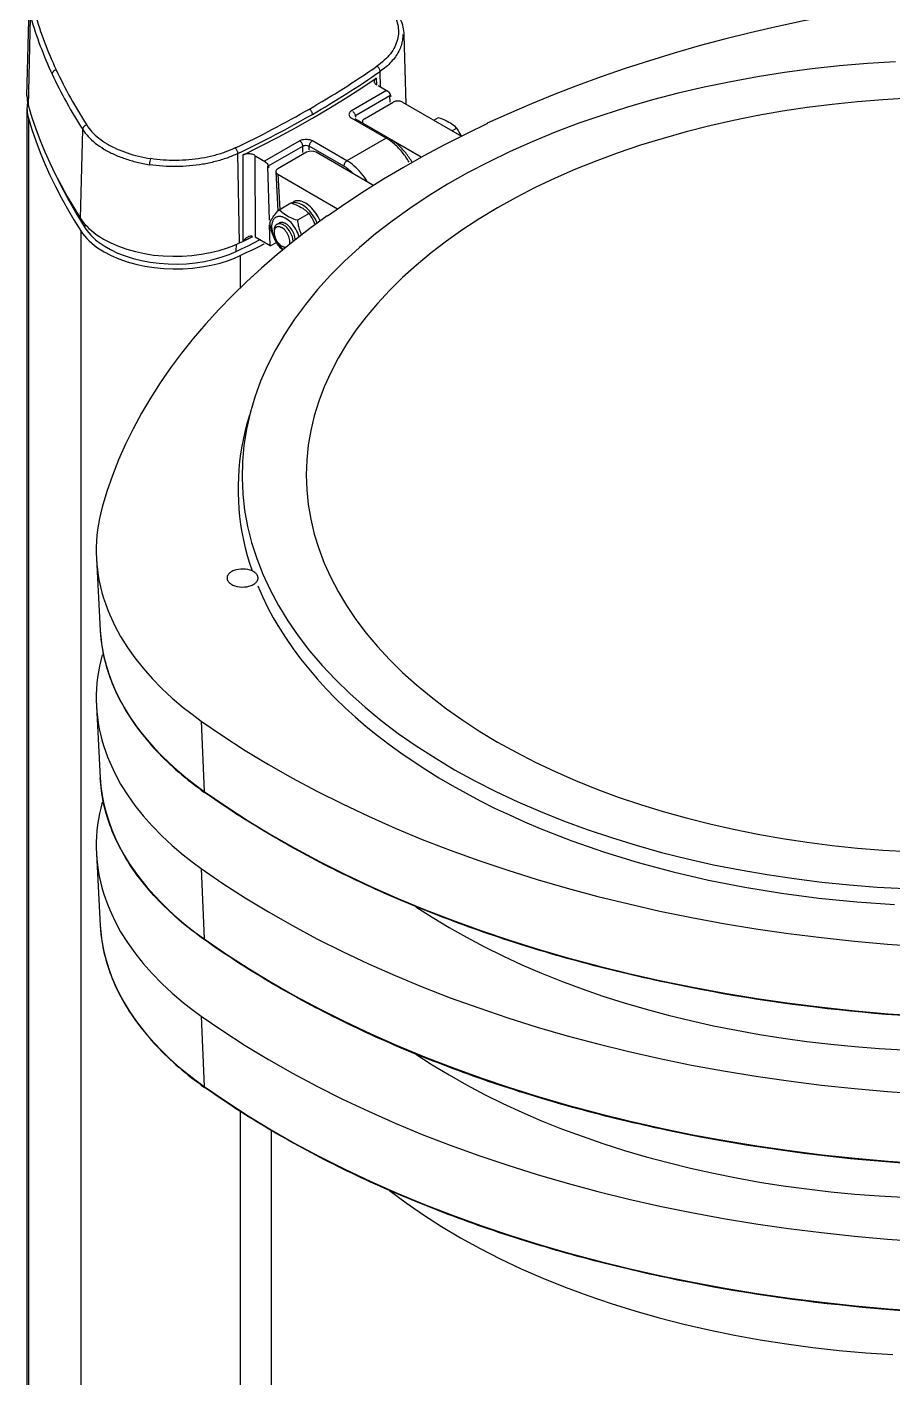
# Model space of a CAD drawing. Extents: x 3 to 197, y 5 to 247.
# Drawn here: x 143.28 to 170.24, y 123.91 to 165.96 of the extents above; entities that cross this region are included whole.
import ezdxf

# ---------------------------------------------------------------- set-up
doc = ezdxf.new("R2010")
doc.units = 0
doc.layers.add('LIVELLO_1', color=160, linetype='Continuous')

# ---------------------------------------------------------------- blocks, each defined once
blk = doc.blocks.new('AI9-BLK1')
at = {"layer": 'LIVELLO_1', "color": 7}
for p, q in [((43.177, 38.351), (43.248, 41.121)), ((43.221, 38.045), (43.29, 40.81)), ((54.99, 38.106), (54.934, 40.266)), ((54.06, 38.919), (54.067, 38.707)), ((54.381, 38.526), (53.293, 37.896)), ((54.482, 38.362), (53.391, 37.733)), ((54.425, 38.501), (54.118, 38.677)), ((54.495, 38.165), (54.482, 38.362)), ((43.177, 37.979), (43.177, -78.899)), ((53.694, 37.651), (54.585, 38.167)), ((54.884, 38.167), (56.719, 37.106)), ((43.223, 37.672), (43.223, -79.204)), ((54.486, 37.022), (53.401, 37.648)), ((55.855, 37.605), (55.998, 37.686)), ((44.845, 34.547), (44.913, 37.318)), ((54.373, 37.047), (53.15, 36.342)), ((50.585, 36.335), (51.674, 36.964)), ((50.683, 36.17), (51.772, 36.798)), ((51.779, 36.599), (51.772, 36.798)), ((51.975, 36.678), (51.97, 36.795)), ((53.05, 36.172), (51.97, 36.795)), ((53.15, 36.342), (52.07, 36.964)), ((53.956, 35.584), (52.186, 36.609)), ((55.464, 36.455), (54.524, 36.997)), ((49.903, 36.521), (49.907, 33.837)), ((50.28, 36.511), (50.284, 33.957)), ((50.612, 36.299), (50.307, 36.477)), ((50.73, 34.489), (50.683, 36.17)), ((50.934, 36.003), (50.997, 34.779)), ((50.995, 35.92), (51.053, 34.828)), ((50.995, 35.92), (52.855, 34.847)), ((44.852, 34.158), (44.852, -82.718)), ((44.99, 34.247), (44.985, 34.362)), ((50.754, 33.687), (50.736, 34.351)), ((49.7, 33.519), (49.707, 33.74)), ((50.103, 33.933), (50.214, 33.987)), ((50.754, 33.687), (50.284, 33.957)), ((50.754, 33.687), (50.95, 33.801)), ((49.823, 33.389), (49.823, 32.385)), ((45.341, 23.95), (45.46, 21.715)), ((45.341, 19.353), (45.46, 17.118)), ((48.607, 18.891), (48.7, 16.695)), ((45.341, 14.759), (45.46, 12.524)), ((48.607, 14.294), (48.7, 12.102)), ((48.607, 9.7), (48.7, 7.508)), ((49.823, 6.73), (49.823, -83.489)), ((50.789, 6.136), (50.789, -26.715))]:
    blk.add_line(p, q, dxfattribs=at)
for points in [[(73.234, 41.559), (72.377, 41.473), (71.524, 41.374), (70.676, 41.263), (69.831, 41.137), (68.995, 40.999), (68.166, 40.849), (67.341, 40.688), (66.524, 40.513), (65.717, 40.327), (64.917, 40.128), (64.128, 39.917), (63.348, 39.695), (62.579, 39.459), (61.819, 39.214), (61.071, 38.957), (60.336, 38.689), (59.61, 38.409), (58.9, 38.119), (58.202, 37.819), (57.52, 37.509)], [(44.088, 39.173), (44.078, 39.169), (44.068, 39.166), (44.059, 39.163), (44.049, 39.159), (44.039, 39.155), (44.031, 39.15), (44.02, 39.143), (44.012, 39.138), (44.005, 39.132), (43.997, 39.125), (43.992, 39.115), (43.985, 39.108), (43.98, 39.1), (43.975, 39.094), (43.97, 39.085), (43.966, 39.076), (43.965, 39.067), (43.961, 39.059), (43.96, 39.051), (43.96, 39.039)], [(70.24, 39.426), (69.369, 39.372), (68.504, 39.298), (67.643, 39.202), (66.79, 39.089), (65.944, 38.955), (65.11, 38.804), (64.285, 38.634), (63.472, 38.443), (62.672, 38.236), (61.89, 38.01), (61.121, 37.766), (60.371, 37.508), (59.638, 37.231), (58.925, 36.936), (58.231, 36.628), (57.56, 36.302), (56.911, 35.965), (56.283, 35.609), (55.683, 35.24), (55.108, 34.86), (54.558, 34.464), (54.035, 34.061), (53.541, 33.643), (53.076, 33.213), (52.639, 32.775), (52.232, 32.327), (51.856, 31.869), (51.513, 31.405), (51.199, 30.932), (50.919, 30.453), (50.671, 29.967), (50.457, 29.476), (50.275, 28.982), (50.128, 28.483), (50.015, 27.983), (49.936, 27.477), (49.891, 26.973), (49.878, 26.466), (49.903, 25.96), (49.959, 25.455), (50.051, 24.952), (50.177, 24.452), (50.337, 23.955), (50.53, 23.46), (50.756, 22.973), (51.013, 22.489), (51.307, 22.011), (51.631, 21.54), (51.986, 21.079), (52.373, 20.624), (52.789, 20.18), (53.238, 19.745), (53.713, 19.32), (54.218, 18.907), (54.749, 18.505), (55.309, 18.116), (55.894, 17.739), (56.503, 17.375), (57.139, 17.026), (57.794, 16.692), (58.474, 16.373), (59.176, 16.069), (59.895, 15.781), (60.635, 15.511), (61.391, 15.258), (62.165, 15.02), (62.956, 14.8), (63.759, 14.6), (64.575, 14.416), (65.405, 14.253), (66.243, 14.108), (67.091, 13.981), (67.946, 13.872), (68.81, 13.787), (69.678, 13.718), (70.55, 13.67)], [(54.192, 38.636), (54.182, 39.125), (54.182, 39.133), (54.181, 39.141), (54.179, 39.151), (54.178, 39.159), (54.17, 39.179), (54.162, 39.199), (54.152, 39.217), (54.14, 39.234), (54.127, 39.249), (54.112, 39.265), (54.104, 39.27), (54.096, 39.276), (54.088, 39.281), (54.079, 39.285)], [(49.903, 36.521), (51.01, 37.081), (51.547, 37.371), (52.073, 37.668), (52.587, 37.971), (53.091, 38.28), (53.582, 38.596), (54.06, 38.919)], [(43.177, 38.376), (43.178, 38.293), (43.186, 38.211), (43.201, 38.127), (43.221, 38.045), (43.332, 37.689), (43.453, 37.333), (43.588, 36.978), (43.733, 36.625), (43.891, 36.274), (44.059, 35.925), (44.238, 35.578), (44.43, 35.232), (44.633, 34.888), (44.845, 34.547), (44.9, 34.468), (44.963, 34.389), (45.03, 34.311), (45.106, 34.237), (45.186, 34.165), (45.273, 34.094), (45.366, 34.026), (45.464, 33.96), (45.566, 33.898), (45.789, 33.783), (46.029, 33.677), (46.285, 33.588), (46.554, 33.513), (46.835, 33.452), (47.123, 33.406), (47.42, 33.379), (47.719, 33.366), (48.018, 33.371), (48.316, 33.391), (48.609, 33.429), (48.892, 33.48), (49.169, 33.549), (49.431, 33.631), (49.619, 33.702), (49.796, 33.783), (49.903, 33.832), (50.009, 33.883), (50.113, 33.936), (50.218, 33.985)], [(51.88, 26.556), (51.896, 26.094), (51.943, 25.634), (52.02, 25.173), (52.13, 24.715), (52.271, 24.261), (52.442, 23.809), (52.644, 23.362), (52.877, 22.92), (53.139, 22.484), (53.43, 22.054), (53.75, 21.631), (54.099, 21.214), (54.477, 20.806), (54.882, 20.407), (55.312, 20.02), (55.769, 19.64), (56.252, 19.271), (56.761, 18.914), (57.292, 18.569), (57.845, 18.235), (58.421, 17.916), (59.02, 17.608), (59.638, 17.314), (60.276, 17.036), (60.933, 16.771), (61.606, 16.524), (62.296, 16.29), (63, 16.073), (63.72, 15.87), (64.454, 15.686), (65.199, 15.518), (65.953, 15.365), (66.719, 15.231), (67.493, 15.114), (68.274, 15.014), (69.061, 14.933), (69.853, 14.869), (70.649, 14.826)], [(70.649, 38.287), (69.853, 38.241), (69.061, 38.178), (68.274, 38.097), (67.493, 37.998), (66.719, 37.882), (65.953, 37.748), (65.199, 37.597), (64.454, 37.427), (63.72, 37.243), (63, 37.04), (62.296, 36.823), (61.606, 36.59), (60.933, 36.34), (60.276, 36.075), (59.638, 35.797), (59.02, 35.504), (58.421, 35.197), (57.845, 34.876), (57.292, 34.544), (56.761, 34.198), (56.252, 33.84), (55.769, 33.473), (55.312, 33.094), (54.882, 32.704), (54.477, 32.305), (54.099, 31.899), (53.75, 31.484), (53.43, 31.061), (53.139, 30.629), (52.877, 30.191), (52.644, 29.75), (52.442, 29.303), (52.271, 28.852), (52.13, 28.397), (52.02, 27.938), (51.943, 27.48), (51.896, 27.018), (51.88, 26.556)], [(43.191, 38.148), (43.184, 38.089), (43.178, 38.03), (43.177, 37.971), (43.181, 37.91), (43.186, 37.85), (43.194, 37.793), (43.206, 37.733), (43.223, 37.672), (43.332, 37.315), (43.455, 36.958), (43.59, 36.602), (43.737, 36.248), (43.894, 35.894), (44.064, 35.543), (44.243, 35.194), (44.435, 34.847), (44.639, 34.502), (44.852, 34.158), (44.908, 34.077), (44.969, 34), (45.038, 33.923), (45.115, 33.845), (45.196, 33.773), (45.281, 33.7), (45.376, 33.633), (45.474, 33.569), (45.577, 33.506), (45.799, 33.387), (46.041, 33.284), (46.297, 33.193), (46.568, 33.117), (46.85, 33.056), (47.14, 33.012), (47.437, 32.982), (47.737, 32.971), (48.037, 32.974), (48.335, 32.994), (48.629, 33.033), (48.918, 33.086), (49.194, 33.155), (49.457, 33.238), (49.645, 33.31), (49.823, 33.389), (50.012, 33.48), (50.201, 33.572), (50.388, 33.664), (50.572, 33.758)], [(52.071, 37.788), (52.071, 37.796), (52.07, 37.806), (52.065, 37.824), (52.061, 37.842), (52.052, 37.863), (52.044, 37.88), (52.032, 37.898), (52.02, 37.915), (52.005, 37.931), (51.991, 37.944), (51.985, 37.949), (51.977, 37.954)], [(53.43, 37.704), (53.43, 37.714), (53.428, 37.722), (53.423, 37.742), (53.418, 37.76), (53.41, 37.78), (53.399, 37.799), (53.388, 37.817), (53.375, 37.832), (53.361, 37.847), (53.352, 37.855), (53.348, 37.86), (53.339, 37.865), (53.332, 37.87)], [(45.037, 37.457), (45.027, 37.453), (45.017, 37.45), (45.007, 37.447), (44.998, 37.442), (44.988, 37.437), (44.98, 37.429), (44.971, 37.424), (44.963, 37.417), (44.956, 37.411), (44.948, 37.402), (44.941, 37.396), (44.935, 37.388), (44.931, 37.379), (44.926, 37.371), (44.921, 37.363), (44.919, 37.351), (44.916, 37.343), (44.914, 37.335), (44.913, 37.327), (44.913, 37.318)], [(57.534, 37.5), (56.855, 37.174), (56.191, 36.837), (55.541, 36.492), (54.909, 36.134), (54.292, 35.769), (53.692, 35.395), (53.11, 35.009), (52.546, 34.616)], [(49.796, 33.783), (49.752, 36.569), (49.752, 36.579), (49.749, 36.597), (49.745, 36.617), (49.739, 36.635), (49.732, 36.653), (49.722, 36.675), (49.71, 36.693), (49.7, 36.707), (49.687, 36.722), (49.676, 36.732), (49.666, 36.74)], [(51.772, 36.798), (51.772, 36.808), (51.771, 36.818), (51.767, 36.836), (51.761, 36.856), (51.753, 36.875), (51.742, 36.893), (51.731, 36.91), (51.716, 36.927), (51.703, 36.943), (51.697, 36.949), (51.69, 36.954), (51.681, 36.959), (51.674, 36.964)], [(52.07, 36.964), (52.061, 36.959), (52.054, 36.954), (52.046, 36.948), (52.032, 36.933), (52.019, 36.917), (52.005, 36.9), (51.995, 36.882), (51.985, 36.862), (51.978, 36.842), (51.973, 36.823), (51.972, 36.814), (51.972, 36.805), (51.97, 36.795)], [(47.032, 36.408), (47.027, 36.395), (47.02, 36.373), (47.008, 36.327), (47, 36.274), (46.997, 36.225), (46.997, 36.22)], [(53.15, 36.342), (53.142, 36.337), (53.133, 36.33), (53.127, 36.325), (53.111, 36.311), (53.098, 36.294), (53.086, 36.278), (53.074, 36.26), (53.066, 36.24), (53.059, 36.218), (53.054, 36.2), (53.053, 36.19), (53.05, 36.182), (53.05, 36.172)], [(44.039, 35.965), (44.251, 35.528), (44.481, 35.099), (44.727, 34.672), (44.99, 34.247), (45.043, 34.171), (45.101, 34.096), (45.167, 34.023), (45.238, 33.952), (45.315, 33.883), (45.398, 33.816), (45.486, 33.751), (45.579, 33.687), (45.779, 33.574), (46, 33.466), (46.236, 33.376), (46.486, 33.297), (46.747, 33.233), (47.019, 33.182), (47.297, 33.149), (47.58, 33.127), (47.865, 33.124), (48.149, 33.134), (48.43, 33.163), (48.705, 33.205), (48.973, 33.262), (49.228, 33.335), (49.473, 33.42), (49.7, 33.519), (49.884, 33.608), (50.066, 33.695), (50.247, 33.788), (50.425, 33.877)], [(52.221, 34.4), (52.165, 34.519), (52.098, 34.631), (52.022, 34.733), (51.98, 34.781), (51.938, 34.825), (51.894, 34.866), (51.848, 34.904), (51.803, 34.935), (51.756, 34.965), (51.71, 34.99), (51.664, 35.008), (51.621, 35.023), (51.577, 35.033), (51.555, 35.036), (51.533, 35.038), (51.513, 35.038), (51.492, 35.038), (51.472, 35.034), (51.454, 35.031), (51.433, 35.028), (51.417, 35.021)], [(52.316, 34.471), (52.255, 34.593), (52.183, 34.71), (52.099, 34.815), (52.056, 34.865), (52.01, 34.909), (51.963, 34.949), (51.914, 34.985), (51.865, 35.016), (51.818, 35.041), (51.769, 35.064), (51.722, 35.08), (51.698, 35.085), (51.676, 35.09), (51.653, 35.094), (51.631, 35.095), (51.609, 35.095), (51.587, 35.094), (51.567, 35.092), (51.547, 35.089), (51.528, 35.082), (51.508, 35.075), (51.489, 35.069), (51.472, 35.059)], [(52.53, 34.627), (51.991, 34.231), (51.472, 33.829), (50.969, 33.417), (50.485, 32.999), (50.022, 32.574), (49.579, 32.142), (49.152, 31.704), (48.747, 31.26), (48.361, 30.809), (47.997, 30.352), (47.653, 29.89), (47.329, 29.424), (47.027, 28.952), (46.747, 28.477), (46.488, 27.996), (46.25, 27.513), (46.034, 27.026), (45.84, 26.535), (45.667, 26.041), (45.518, 25.547)], [(51.656, 33.974), (51.637, 34.033), (51.616, 34.092), (51.589, 34.153), (51.558, 34.211), (51.525, 34.264), (51.487, 34.318), (51.449, 34.369), (51.407, 34.415), (51.362, 34.456), (51.318, 34.496), (51.272, 34.527), (51.227, 34.555), (51.18, 34.576), (51.157, 34.585), (51.135, 34.593), (51.113, 34.598), (51.091, 34.601), (51.069, 34.604), (51.048, 34.604), (51.029, 34.604), (51.008, 34.603), (50.988, 34.6), (50.969, 34.595), (50.953, 34.586), (50.936, 34.58), (50.919, 34.57), (50.904, 34.56), (50.891, 34.545), (50.877, 34.53), (50.863, 34.515), (50.853, 34.499), (50.843, 34.483), (50.834, 34.463), (50.826, 34.443), (50.82, 34.422), (50.813, 34.399), (50.81, 34.376), (50.802, 34.326), (50.802, 34.275), (50.807, 34.219), (50.815, 34.161), (50.828, 34.102), (50.845, 34.041), (50.868, 33.982), (50.894, 33.924), (50.924, 33.867), (50.958, 33.811), (50.995, 33.756), (51.034, 33.709), (51.076, 33.661), (51.12, 33.618), (51.164, 33.58)], [(51.47, 33.827), (51.47, 33.857), (51.467, 33.886), (51.462, 33.914), (51.447, 33.975), (51.423, 34.038), (51.393, 34.099), (51.359, 34.156), (51.318, 34.211), (51.277, 34.259), (51.253, 34.28), (51.23, 34.3), (51.206, 34.318), (51.182, 34.333), (51.159, 34.348), (51.135, 34.359), (51.111, 34.367), (51.088, 34.374), (51.066, 34.377), (51.054, 34.379), (51.044, 34.38), (51.032, 34.38), (51.022, 34.379), (51.012, 34.377), (51.002, 34.376), (50.993, 34.372), (50.984, 34.369), (50.974, 34.366), (50.966, 34.361), (50.958, 34.357), (50.95, 34.351), (50.941, 34.344), (50.934, 34.336), (50.927, 34.329), (50.921, 34.323), (50.914, 34.313), (50.91, 34.306), (50.904, 34.297), (50.899, 34.287), (50.891, 34.264), (50.884, 34.242), (50.879, 34.219), (50.877, 34.191), (50.877, 34.165), (50.877, 34.137)], [(51.371, 33.824), (51.37, 33.863), (51.362, 33.901), (51.352, 33.944), (51.339, 33.985), (51.32, 34.026), (51.301, 34.068), (51.275, 34.105), (51.248, 34.143), (51.219, 34.175), (51.189, 34.206), (51.157, 34.231), (51.125, 34.252), (51.108, 34.26), (51.093, 34.268), (51.076, 34.277), (51.061, 34.28), (51.045, 34.285), (51.03, 34.287), (51.013, 34.287), (51, 34.287), (50.987, 34.285), (50.98, 34.283), (50.973, 34.282), (50.968, 34.28), (50.961, 34.277), (50.955, 34.275), (50.95, 34.272), (50.942, 34.267), (50.937, 34.262), (50.933, 34.259), (50.927, 34.254), (50.923, 34.25), (50.914, 34.239), (50.905, 34.229), (50.899, 34.217), (50.892, 34.203), (50.887, 34.188), (50.884, 34.171), (50.879, 34.156), (50.877, 34.138), (50.877, 34.12), (50.877, 34.101), (50.879, 34.064), (50.887, 34.023), (50.897, 33.98), (50.913, 33.939), (50.931, 33.896), (50.953, 33.858), (50.978, 33.819), (51.005, 33.784), (51.035, 33.75), (51.066, 33.722), (51.098, 33.695), (51.115, 33.686), (51.13, 33.677), (51.147, 33.669), (51.162, 33.661), (51.179, 33.656), (51.194, 33.653), (51.209, 33.649), (51.224, 33.648), (51.236, 33.646), (51.246, 33.648)], [(51.539, 33.883), (51.536, 33.924), (51.528, 33.967), (51.516, 34.012), (51.502, 34.054), (51.482, 34.099), (51.462, 34.142), (51.437, 34.183), (51.41, 34.224), (51.379, 34.26), (51.349, 34.295), (51.317, 34.326), (51.282, 34.353), (51.248, 34.376), (51.214, 34.394), (51.198, 34.4), (51.18, 34.407), (51.164, 34.413), (51.148, 34.417), (51.132, 34.418), (51.116, 34.42), (51.101, 34.42), (51.086, 34.418), (51.073, 34.417), (51.058, 34.412), (51.045, 34.405), (51.032, 34.399)], [(51.357, 33.738), (51.364, 33.756), (51.368, 33.776), (51.371, 33.801), (51.371, 33.824)], [(50.113, 28.422), (50.042, 28.182), (49.978, 27.94), (49.922, 27.698), (49.875, 27.456), (49.836, 27.212), (49.804, 26.97), (49.781, 26.723), (49.764, 26.481), (49.758, 26.235), (49.758, 25.992), (49.764, 25.746), (49.781, 25.502), (49.804, 25.259), (49.836, 25.015), (49.877, 24.771), (49.924, 24.529), (49.98, 24.285), (50.044, 24.045), (50.116, 23.805), (50.194, 23.564)], [(45.518, 25.547), (45.474, 25.372), (45.434, 25.195), (45.402, 25.02), (45.374, 24.842), (45.354, 24.666), (45.341, 24.488), (45.336, 24.31), (45.334, 24.132), (45.339, 23.956), (45.352, 23.778), (45.371, 23.602), (45.398, 23.424), (45.429, 23.248), (45.467, 23.072), (45.513, 22.897), (45.563, 22.721), (45.621, 22.547), (45.683, 22.372), (45.754, 22.201), (45.914, 21.858), (46.096, 21.519), (46.305, 21.185), (46.538, 20.857), (46.794, 20.534), (47.074, 20.218), (47.376, 19.908), (47.701, 19.607), (48.047, 19.314), (48.322, 19.1), (48.607, 18.891)], [(50.378, 23.345), (50.378, 23.355), (50.378, 23.367), (50.374, 23.376), (50.372, 23.39), (50.369, 23.4), (50.364, 23.409), (50.361, 23.421), (50.355, 23.431), (50.349, 23.441), (50.334, 23.462), (50.317, 23.482), (50.297, 23.5), (50.275, 23.518), (50.25, 23.535), (50.223, 23.551), (50.194, 23.564), (50.163, 23.577), (50.13, 23.587), (50.062, 23.607), (49.988, 23.618), (49.914, 23.625), (49.838, 23.622), (49.764, 23.615), (49.693, 23.599), (49.659, 23.587), (49.626, 23.577), (49.595, 23.564), (49.566, 23.551), (49.54, 23.535), (49.515, 23.518), (49.492, 23.5), (49.473, 23.482), (49.455, 23.462), (49.442, 23.441), (49.435, 23.431), (49.428, 23.421), (49.425, 23.409), (49.42, 23.4), (49.416, 23.39), (49.415, 23.376), (49.412, 23.367), (49.412, 23.355), (49.412, 23.345), (49.412, 23.334), (49.412, 23.324), (49.415, 23.312), (49.416, 23.301), (49.42, 23.291), (49.425, 23.279), (49.428, 23.269), (49.435, 23.258), (49.442, 23.248), (49.455, 23.227), (49.473, 23.208), (49.492, 23.19), (49.515, 23.172), (49.54, 23.154), (49.566, 23.139), (49.595, 23.126), (49.626, 23.113), (49.659, 23.101), (49.727, 23.082), (49.801, 23.072), (49.875, 23.065), (49.953, 23.067), (50.027, 23.075), (50.096, 23.09), (50.13, 23.101), (50.163, 23.113), (50.194, 23.126), (50.223, 23.139), (50.25, 23.154), (50.275, 23.172), (50.297, 23.19), (50.317, 23.208), (50.334, 23.227), (50.349, 23.248), (50.355, 23.258), (50.361, 23.269), (50.364, 23.279), (50.369, 23.291), (50.372, 23.301), (50.374, 23.312), (50.378, 23.324), (50.378, 23.334), (50.378, 23.345)], [(50.369, 23.106), (50.514, 22.772), (50.675, 22.439), (50.852, 22.11), (51.044, 21.785), (51.25, 21.461), (51.47, 21.142), (51.706, 20.824), (51.956, 20.513), (52.221, 20.201), (52.501, 19.898), (52.793, 19.597), (53.098, 19.301), (53.418, 19.011), (53.75, 18.724), (54.098, 18.444), (54.455, 18.167), (54.826, 17.899), (55.211, 17.636), (55.605, 17.377), (56.012, 17.124), (56.43, 16.88), (56.86, 16.641), (57.302, 16.407), (57.752, 16.181), (58.214, 15.964), (58.685, 15.752), (59.166, 15.547), (60.154, 15.162), (61.177, 14.808), (62.23, 14.484), (63.313, 14.194), (64.418, 13.935), (65.548, 13.715), (66.695, 13.525), (67.86, 13.374), (69.035, 13.255), (70.219, 13.176)], [(45.46, 21.715), (45.482, 21.441), (45.521, 21.17), (45.574, 20.9), (45.641, 20.63), (45.725, 20.363), (45.823, 20.096), (45.936, 19.831), (46.064, 19.567), (46.208, 19.309), (46.366, 19.052), (46.538, 18.797), (46.723, 18.548), (46.924, 18.301), (47.138, 18.059), (47.366, 17.818), (47.607, 17.585), (47.86, 17.356), (48.128, 17.132), (48.408, 16.911), (48.7, 16.695), (49.37, 16.236), (50.066, 15.786), (50.786, 15.35), (51.529, 14.927), (52.295, 14.517), (53.081, 14.123), (53.89, 13.741), (54.718, 13.375), (55.567, 13.025), (56.434, 12.689), (57.317, 12.369), (58.22, 12.064), (59.135, 11.778), (60.067, 11.509), (61.013, 11.256), (61.973, 11.02), (62.946, 10.8), (63.929, 10.6), (64.922, 10.416), (65.926, 10.251), (66.938, 10.105), (67.958, 9.976), (68.983, 9.866), (70.013, 9.774), (71.049, 9.703)], [(45.518, 20.952), (45.474, 20.776), (45.434, 20.601), (45.402, 20.424), (45.374, 20.248), (45.354, 20.069), (45.341, 19.893), (45.336, 19.716), (45.334, 19.538), (45.339, 19.36), (45.352, 19.184), (45.371, 19.006), (45.398, 18.83), (45.429, 18.652), (45.467, 18.477), (45.513, 18.301), (45.563, 18.126), (45.621, 17.952), (45.683, 17.777), (45.754, 17.604), (45.914, 17.262), (46.096, 16.924), (46.305, 16.59), (46.538, 16.261), (46.794, 15.94), (47.074, 15.622), (47.376, 15.314), (47.701, 15.011), (48.047, 14.718), (48.322, 14.503), (48.607, 14.294)], [(48.607, 18.891), (49.28, 18.426), (49.978, 17.977), (50.7, 17.538), (51.447, 17.114), (52.215, 16.702), (53.005, 16.307), (53.816, 15.923), (54.648, 15.557), (55.497, 15.203), (56.368, 14.867), (57.255, 14.548), (58.16, 14.241), (59.079, 13.953), (60.016, 13.683), (60.966, 13.43), (61.929, 13.192), (62.904, 12.972), (63.892, 12.772), (64.888, 12.586), (65.895, 12.422), (66.911, 12.274), (67.934, 12.147), (68.963, 12.035), (69.998, 11.944), (71.037, 11.87)], [(45.46, 17.118), (45.482, 16.848), (45.521, 16.575), (45.574, 16.305), (45.641, 16.035), (45.725, 15.767), (45.823, 15.5), (45.936, 15.236), (46.064, 14.973), (46.208, 14.712), (46.366, 14.457), (46.538, 14.204), (46.723, 13.952), (46.924, 13.706), (47.138, 13.462), (47.366, 13.224), (47.607, 12.992), (47.86, 12.759), (48.128, 12.535), (48.408, 12.315), (48.7, 12.102)], [(45.518, 16.359), (45.474, 16.181), (45.434, 16.007), (45.402, 15.829), (45.374, 15.655), (45.354, 15.476), (45.341, 15.297), (45.336, 15.121), (45.334, 14.943), (45.339, 14.765), (45.352, 14.589), (45.371, 14.411), (45.398, 14.233), (45.429, 14.059), (45.467, 13.881), (45.513, 13.706), (45.563, 13.53), (45.621, 13.357), (45.683, 13.183), (45.754, 13.01), (45.914, 12.667), (46.096, 12.328), (46.305, 11.993), (46.538, 11.668), (46.794, 11.343), (47.074, 11.029), (47.376, 10.717), (47.701, 10.418), (48.047, 10.123), (48.322, 9.91), (48.607, 9.7)], [(48.607, 14.294), (49.28, 13.833), (49.978, 13.382), (50.7, 12.944), (51.447, 12.519), (52.215, 12.109), (53.005, 11.71), (53.816, 11.33), (54.648, 10.963), (55.497, 10.61), (56.368, 10.273), (57.255, 9.952), (58.16, 9.647), (59.079, 9.359), (60.016, 9.089), (60.966, 8.835), (61.929, 8.596), (62.904, 8.377), (63.892, 8.175), (64.888, 7.993), (65.895, 7.826), (66.911, 7.679), (67.934, 7.549), (68.963, 7.44), (69.998, 7.346), (71.037, 7.275)], [(55.3, 13.107), (55.806, 12.781), (56.331, 12.461), (56.872, 12.155), (57.431, 11.858), (58.011, 11.572), (58.602, 11.299), (59.213, 11.037), (59.839, 10.786), (60.476, 10.549), (61.128, 10.325), (61.792, 10.113), (62.473, 9.914), (63.16, 9.729), (63.86, 9.558), (64.568, 9.4), (65.285, 9.257), (66.011, 9.126), (66.745, 9.01), (67.484, 8.911), (68.23, 8.822), (68.978, 8.751), (69.732, 8.695), (70.489, 8.652)], [(45.46, 12.524), (45.482, 12.252), (45.521, 11.98), (45.574, 11.709), (45.641, 11.44), (45.725, 11.172), (45.823, 10.905), (45.936, 10.64), (46.064, 10.378), (46.208, 10.119), (46.366, 9.861), (46.538, 9.609), (46.723, 9.357), (46.924, 9.11), (47.138, 8.868), (47.366, 8.629), (47.607, 8.394), (47.86, 8.165), (48.128, 7.941), (48.408, 7.722), (48.7, 7.508), (49.37, 7.045), (50.066, 6.597), (50.786, 6.159), (51.529, 5.736), (52.295, 5.329), (53.081, 4.932), (53.89, 4.552), (54.718, 4.184), (55.567, 3.833), (56.434, 3.499), (57.317, 3.18), (58.22, 2.877), (59.135, 2.589), (60.067, 2.319), (61.013, 2.065), (61.973, 1.829), (62.946, 1.61), (63.929, 1.409), (64.922, 1.225), (65.926, 1.062), (66.938, 0.915), (67.958, 0.785), (68.983, 0.675), (70.013, 0.584), (71.049, 0.512)], [(48.7, 12.102), (49.37, 11.64), (50.066, 11.191), (50.786, 10.755), (51.529, 10.332), (52.295, 9.924), (53.081, 9.527), (53.89, 9.146), (54.718, 8.781), (55.567, 8.43), (56.434, 8.094), (57.317, 7.773), (58.22, 7.471), (59.135, 7.183), (60.067, 6.913), (61.013, 6.661), (61.973, 6.424), (62.946, 6.205), (63.929, 6.004), (64.922, 5.823), (65.926, 5.655), (66.938, 5.508), (67.958, 5.38), (68.983, 5.271), (70.013, 5.177), (71.049, 5.105)], [(48.607, 9.7), (49.28, 9.237), (49.978, 8.787), (50.7, 8.349), (51.447, 7.924), (52.215, 7.514), (53.005, 7.116), (53.816, 6.735), (54.648, 6.366), (55.497, 6.014), (56.368, 5.678), (57.255, 5.357), (58.16, 5.054), (59.079, 4.766), (60.016, 4.494), (60.966, 4.239), (61.929, 4.002), (62.904, 3.782), (63.892, 3.582), (64.888, 3.397), (65.895, 3.231), (66.911, 3.084), (67.934, 2.954), (68.963, 2.844), (69.998, 2.753), (71.037, 2.679)], [(55.3, 8.514), (55.806, 8.185), (56.331, 7.868), (56.872, 7.559), (57.431, 7.262), (58.011, 6.977), (58.602, 6.704), (59.213, 6.441), (59.839, 6.192), (60.476, 5.955), (61.128, 5.729), (61.794, 5.517), (62.473, 5.319), (63.16, 5.135), (63.86, 4.962), (64.568, 4.804), (65.285, 4.66), (66.011, 4.53), (66.745, 4.417), (67.484, 4.314), (68.23, 4.229), (68.978, 4.156), (69.732, 4.099), (70.489, 4.059)], [(54.48, 4.263), (54.997, 3.88), (55.535, 3.506), (56.099, 3.145), (56.688, 2.796), (57.298, 2.46), (57.929, 2.137), (58.582, 1.831), (59.255, 1.536), (59.946, 1.26), (60.656, 0.996), (61.382, 0.749), (62.123, 0.517), (62.88, 0.303), (63.649, 0.105), (64.432, -0.074), (65.226, -0.239), (66.03, -0.384), (66.843, -0.512), (67.664, -0.621), (68.491, -0.713), (69.324, -0.786), (70.162, -0.842)]]:
    blk.add_lwpolyline(points, dxfattribs=at)
for points in [[(43.29, 40.81), (43.469, 40.204), (43.693, 39.614), (43.96, 39.039)], [(43.421, 40.931), (43.6, 40.33), (43.823, 39.741), (44.088, 39.173)], [(54.934, 40.266), (54.928, 40.428), (54.891, 40.587), (54.82, 40.737)], [(44.088, 39.173), (44.364, 38.58), (44.681, 38.007), (45.037, 37.457)], [(51.977, 37.954), (52.696, 38.367), (53.398, 38.81), (54.079, 39.285)], [(52.071, 37.788), (52.794, 38.203), (53.498, 38.649), (54.182, 39.125)], [(43.96, 39.039), (44.238, 38.446), (44.555, 37.87), (44.913, 37.318)], [(49.666, 36.74), (50.452, 37.116), (51.222, 37.519), (51.977, 37.954)], [(54.884, 38.167), (54.789, 38.214), (54.68, 38.214), (54.585, 38.167)], [(49.752, 36.569), (50.541, 36.946), (51.314, 37.351), (52.071, 37.788)], [(56.719, 37.106), (56.677, 37.193), (56.626, 37.277), (56.57, 37.355)], [(53.317, 35.97), (53.236, 36.047), (53.148, 36.116), (53.05, 36.172)], [(52.157, 34.356), (52.108, 34.476), (52.046, 34.591), (51.97, 34.698)], [(49.907, 33.837), (49.973, 33.868), (50.039, 33.9), (50.103, 33.933)], [(51.032, 33.671), (51.067, 33.633), (51.106, 33.6), (51.148, 33.565)]]:
    blk.add_open_spline(points, degree=3, dxfattribs=at)
for points, knots in [([(54.654, 40.803), (54.688, 40.731), (54.714, 40.655), (54.73, 40.577), (54.747, 40.502), (54.756, 40.424), (54.754, 40.347), (54.754, 40.269), (54.742, 40.194), (54.724, 40.118), (54.704, 40.041), (54.673, 39.965), (54.638, 39.892), (54.601, 39.815), (54.553, 39.743), (54.501, 39.675), (54.444, 39.601), (54.381, 39.533), (54.313, 39.472), (54.239, 39.405), (54.162, 39.342), (54.079, 39.285)], [0, 0, 0, 0, 1, 1, 1, 2, 2, 2, 3, 3, 3, 4, 4, 4, 5, 5, 5, 6, 6, 6, 7, 7, 7, 7]), ([(54.889, 40.279), (54.891, 40.22), (54.887, 40.161), (54.878, 40.1), (54.868, 40.042), (54.855, 39.983), (54.836, 39.924), (54.817, 39.864), (54.793, 39.805), (54.762, 39.752), (54.732, 39.693), (54.698, 39.635), (54.659, 39.583), (54.619, 39.525), (54.575, 39.472), (54.528, 39.421), (54.477, 39.367), (54.425, 39.314), (54.368, 39.268), (54.308, 39.217), (54.246, 39.169), (54.182, 39.125)], [0, 0, 0, 0, 1, 1, 1, 2, 2, 2, 3, 3, 3, 4, 4, 4, 5, 5, 5, 6, 6, 6, 7, 7, 7, 7]), ([(54.06, 38.919), (54.049, 38.911), (54.038, 38.901), (54.028, 38.89), (54.019, 38.881), (54.012, 38.87), (54.007, 38.858), (54.002, 38.848), (53.998, 38.838), (53.996, 38.824), (53.995, 38.814), (53.995, 38.802), (53.998, 38.791), (54.002, 38.781), (54.007, 38.769), (54.014, 38.758), (54.02, 38.746), (54.03, 38.736), (54.041, 38.728), (54.053, 38.717), (54.064, 38.708), (54.078, 38.702)], [0, 0, 0, 0, 1, 1, 1, 2, 2, 2, 3, 3, 3, 4, 4, 4, 5, 5, 5, 6, 6, 6, 7, 7, 7, 7]), ([(54.524, 38.336), (54.524, 38.359), (54.518, 38.379), (54.509, 38.399), (54.501, 38.422), (54.489, 38.441), (54.474, 38.46), (54.459, 38.474), (54.444, 38.491), (54.425, 38.501)], [0, 0, 0, 0, 1, 1, 1, 2, 2, 2, 3, 3, 3, 3]), ([(53.293, 37.896), (53.278, 37.89), (53.265, 37.88), (53.253, 37.87), (53.243, 37.86), (53.235, 37.847), (53.226, 37.836), (53.219, 37.826), (53.216, 37.814), (53.213, 37.803), (53.211, 37.791), (53.211, 37.776), (53.213, 37.765), (53.216, 37.753), (53.219, 37.742), (53.226, 37.732), (53.235, 37.719), (53.243, 37.707), (53.253, 37.697), (53.265, 37.686), (53.278, 37.677), (53.293, 37.671)], [0, 0, 0, 0, 1, 1, 1, 2, 2, 2, 3, 3, 3, 4, 4, 4, 5, 5, 5, 6, 6, 6, 7, 7, 7, 7]), ([(45.037, 37.457), (45.086, 37.381), (45.14, 37.31), (45.201, 37.246), (45.266, 37.175), (45.339, 37.111), (45.413, 37.05), (45.496, 36.984), (45.582, 36.925), (45.671, 36.874), (45.766, 36.816), (45.865, 36.763), (45.967, 36.717), (46.074, 36.668), (46.186, 36.625), (46.297, 36.586), (46.414, 36.546), (46.533, 36.511), (46.654, 36.482), (46.779, 36.454), (46.906, 36.427), (47.032, 36.408)], [0, 0, 0, 0, 1, 1, 1, 2, 2, 2, 3, 3, 3, 4, 4, 4, 5, 5, 5, 6, 6, 6, 7, 7, 7, 7]), ([(55.084, 36.297), (55.024, 36.404), (54.953, 36.505), (54.875, 36.602), (54.803, 36.693), (54.722, 36.778), (54.634, 36.856), (54.553, 36.928), (54.466, 36.992), (54.373, 37.047), (54.373, 37.047), (53.293, 37.671), (53.293, 37.671)], [0, 0, 0, 0, 1, 1, 1, 2, 2, 2, 3, 3, 3, 4, 4, 4, 4]), ([(53.694, 37.651), (53.683, 37.646), (53.673, 37.638), (53.665, 37.63), (53.656, 37.623), (53.65, 37.616), (53.644, 37.608), (53.639, 37.6), (53.636, 37.593), (53.633, 37.583), (53.631, 37.575), (53.631, 37.565), (53.631, 37.557), (53.633, 37.549), (53.634, 37.541), (53.637, 37.533), (53.642, 37.524), (53.647, 37.516), (53.655, 37.509), (53.661, 37.5), (53.669, 37.493), (53.678, 37.488)], [0, 0, 0, 0, 1, 1, 1, 2, 2, 2, 3, 3, 3, 4, 4, 4, 5, 5, 5, 6, 6, 6, 7, 7, 7, 7]), ([(55.998, 37.686), (56.076, 37.663), (56.152, 37.633), (56.226, 37.598), (56.294, 37.567), (56.36, 37.531), (56.42, 37.488), (56.474, 37.448), (56.524, 37.404), (56.57, 37.355), (56.57, 37.355), (56.429, 37.272), (56.429, 37.272)], [0, 0, 0, 0, 1, 1, 1, 2, 2, 2, 3, 3, 3, 4, 4, 4, 4]), ([(44.913, 37.318), (44.961, 37.239), (45.021, 37.167), (45.083, 37.099), (45.152, 37.024), (45.226, 36.956), (45.305, 36.893), (45.391, 36.824), (45.481, 36.763), (45.574, 36.707), (45.673, 36.646), (45.777, 36.594), (45.883, 36.546), (45.995, 36.493), (46.112, 36.449), (46.228, 36.409), (46.351, 36.367), (46.475, 36.33), (46.602, 36.299), (46.732, 36.268), (46.863, 36.243), (46.997, 36.22)], [0, 0, 0, 0, 1, 1, 1, 2, 2, 2, 3, 3, 3, 4, 4, 4, 5, 5, 5, 6, 6, 6, 7, 7, 7, 7]), ([(51.674, 36.964), (51.712, 36.986), (51.756, 36.999), (51.799, 37.006), (51.846, 37.014), (51.896, 37.014), (51.944, 37.006), (51.988, 36.999), (52.03, 36.986), (52.07, 36.964)], [0, 0, 0, 0, 1, 1, 1, 2, 2, 2, 3, 3, 3, 3]), ([(55.182, 36.291), (55.121, 36.395), (55.054, 36.492), (54.98, 36.584), (54.907, 36.675), (54.828, 36.758), (54.742, 36.834), (54.663, 36.905), (54.577, 36.968), (54.486, 37.022)], [0, 0, 0, 0, 1, 1, 1, 2, 2, 2, 3, 3, 3, 3]), ([(49.666, 36.74), (49.561, 36.691), (49.452, 36.645), (49.342, 36.607), (49.226, 36.564), (49.108, 36.53), (48.988, 36.497), (48.865, 36.465), (48.739, 36.439), (48.612, 36.418), (48.484, 36.396), (48.354, 36.381), (48.223, 36.368), (48.089, 36.357), (47.956, 36.352), (47.823, 36.35), (47.69, 36.35), (47.556, 36.353), (47.425, 36.363), (47.294, 36.372), (47.162, 36.388), (47.032, 36.408)], [0, 0, 0, 0, 1, 1, 1, 2, 2, 2, 3, 3, 3, 4, 4, 4, 5, 5, 5, 6, 6, 6, 7, 7, 7, 7]), ([(52.186, 36.609), (52.091, 36.655), (51.981, 36.655), (51.888, 36.609), (51.888, 36.609), (50.995, 36.092), (50.995, 36.092), (50.985, 36.085), (50.974, 36.078), (50.966, 36.07), (50.958, 36.064), (50.951, 36.055), (50.945, 36.047), (50.939, 36.039), (50.936, 36.031), (50.934, 36.019), (50.933, 36.011), (50.933, 36.003), (50.934, 35.993), (50.936, 35.983), (50.939, 35.975), (50.945, 35.966), (50.951, 35.958), (50.958, 35.948), (50.966, 35.942), (50.974, 35.933), (50.985, 35.927), (50.995, 35.92)], [0, 0, 0, 0, 1, 1, 1, 2, 2, 2, 3, 3, 3, 4, 4, 4, 5, 5, 5, 6, 6, 6, 7, 7, 7, 8, 8, 8, 9, 9, 9, 9]), ([(51.772, 36.798), (51.791, 36.811), (51.813, 36.816), (51.835, 36.821), (51.86, 36.824), (51.883, 36.823), (51.907, 36.819), (51.93, 36.814), (51.951, 36.808), (51.97, 36.795)], [0, 0, 0, 0, 1, 1, 1, 2, 2, 2, 3, 3, 3, 3]), ([(49.752, 36.569), (49.642, 36.515), (49.528, 36.47), (49.413, 36.427), (49.291, 36.386), (49.167, 36.347), (49.042, 36.316), (48.914, 36.282), (48.783, 36.255), (48.651, 36.231), (48.516, 36.208), (48.38, 36.192), (48.242, 36.18), (48.103, 36.169), (47.965, 36.162), (47.825, 36.161), (47.687, 36.159), (47.546, 36.164), (47.408, 36.175), (47.27, 36.185), (47.133, 36.2), (46.997, 36.22)], [0, 0, 0, 0, 1, 1, 1, 2, 2, 2, 3, 3, 3, 4, 4, 4, 5, 5, 5, 6, 6, 6, 7, 7, 7, 7]), ([(50.28, 36.511), (50.245, 36.533), (50.204, 36.546), (50.162, 36.551), (50.116, 36.559), (50.071, 36.561), (50.027, 36.556), (49.983, 36.551), (49.941, 36.539), (49.903, 36.521)], [0, 0, 0, 0, 1, 1, 1, 2, 2, 2, 3, 3, 3, 3]), ([(50.612, 36.299), (50.633, 36.289), (50.648, 36.274), (50.661, 36.258), (50.676, 36.24), (50.688, 36.218), (50.696, 36.197), (50.705, 36.177), (50.71, 36.154), (50.712, 36.133)], [0, 0, 0, 0, 1, 1, 1, 2, 2, 2, 3, 3, 3, 3]), ([(53.784, 35.701), (53.727, 35.79), (53.665, 35.877), (53.594, 35.96), (53.528, 36.037), (53.455, 36.111), (53.378, 36.177), (53.307, 36.24), (53.232, 36.292), (53.15, 36.342)], [0, 0, 0, 0, 1, 1, 1, 2, 2, 2, 3, 3, 3, 3]), ([(51.032, 34.817), (51.079, 34.771), (51.13, 34.725), (51.182, 34.685), (51.244, 34.642), (51.309, 34.604), (51.376, 34.575), (51.45, 34.539), (51.528, 34.512), (51.605, 34.488), (51.605, 34.488), (51.97, 34.698), (51.97, 34.698), (51.922, 34.744), (51.873, 34.791), (51.818, 34.828), (51.759, 34.873), (51.693, 34.911), (51.624, 34.94), (51.55, 34.977), (51.474, 35.003), (51.396, 35.028), (51.396, 35.028), (51.032, 34.817), (51.032, 34.817)], [0, 0, 0, 0, 1, 1, 1, 2, 2, 2, 3, 3, 3, 4, 4, 4, 5, 5, 5, 6, 6, 6, 7, 7, 7, 8, 8, 8, 8]), ([(51.032, 33.671), (51.012, 33.7), (50.992, 33.733), (50.971, 33.763), (50.951, 33.794), (50.934, 33.827), (50.916, 33.862), (50.897, 33.893), (50.882, 33.928), (50.866, 33.962), (50.852, 33.998), (50.838, 34.033), (50.826, 34.069), (50.813, 34.105), (50.802, 34.143), (50.791, 34.18), (50.781, 34.219), (50.773, 34.255), (50.765, 34.295), (50.757, 34.333), (50.752, 34.372), (50.747, 34.408), (50.762, 34.448), (50.781, 34.488), (50.802, 34.522), (50.831, 34.571), (50.863, 34.616), (50.899, 34.661), (50.941, 34.715), (50.987, 34.767), (51.032, 34.817)], [0, 0, 0, 0, 1, 1, 1, 2, 2, 2, 3, 3, 3, 4, 4, 4, 5, 5, 5, 6, 6, 6, 7, 7, 7, 8, 8, 8, 9, 9, 9, 10, 10, 10, 10]), ([(51.605, 34.488), (51.613, 34.435), (51.622, 34.382), (51.632, 34.329), (51.644, 34.278), (51.658, 34.227), (51.673, 34.176), (51.69, 34.125), (51.708, 34.079), (51.729, 34.031)], [0, 0, 0, 0, 1, 1, 1, 2, 2, 2, 3, 3, 3, 3]), ([(50.199, 33.992), (50.186, 33.995), (50.169, 33.998), (50.153, 33.997), (50.137, 33.995), (50.12, 33.992), (50.105, 33.985), (50.089, 33.982), (50.074, 33.975), (50.059, 33.967), (50.044, 33.96), (50.03, 33.952), (50.017, 33.942), (50.003, 33.933), (49.99, 33.923), (49.977, 33.911), (49.965, 33.9), (49.953, 33.888), (49.941, 33.877), (49.929, 33.863), (49.917, 33.852), (49.907, 33.837)], [0, 0, 0, 0, 1, 1, 1, 2, 2, 2, 3, 3, 3, 4, 4, 4, 5, 5, 5, 6, 6, 6, 7, 7, 7, 7]), ([(96.961, 21.954), (96.943, 21.647), (96.914, 21.339), (96.874, 21.035), (96.832, 20.728), (96.778, 20.422), (96.71, 20.119), (96.644, 19.813), (96.563, 19.51), (96.472, 19.21), (96.381, 18.905), (96.277, 18.606), (96.161, 18.308), (96.042, 18.004), (95.915, 17.708), (95.775, 17.416), (95.633, 17.117), (95.479, 16.824), (95.315, 16.536), (95.147, 16.241), (94.972, 15.953), (94.784, 15.669), (94.57, 15.345), (94.327, 15.039), (94.066, 14.749), (93.784, 14.441), (93.481, 14.154), (93.162, 13.886), (92.819, 13.601), (92.459, 13.339), (92.086, 13.095), (91.689, 12.835), (91.277, 12.599), (90.855, 12.384), (90.41, 12.155), (89.951, 11.949), (89.486, 11.763), (88.999, 11.567), (88.501, 11.396), (87.998, 11.243), (87.475, 11.085), (86.948, 10.948), (86.413, 10.829), (84.526, 10.413), (82.612, 10.106), (80.688, 9.897), (78.722, 9.685), (76.745, 9.576), (74.768, 9.568), (72.789, 9.561), (70.809, 9.655), (68.84, 9.853), (66.911, 10.047), (64.99, 10.34), (63.094, 10.744), (62.172, 10.938), (61.256, 11.159), (60.346, 11.406), (59.461, 11.648), (58.582, 11.913), (57.712, 12.21), (56.87, 12.494), (56.035, 12.806), (55.212, 13.143), (54.42, 13.472), (53.637, 13.825), (52.868, 14.205), (52.13, 14.569), (51.405, 14.963), (50.696, 15.383), (50.018, 15.783), (49.354, 16.213), (48.712, 16.667)], [0, 0, 0, 0, 1, 1, 1, 2, 2, 2, 3, 3, 3, 4, 4, 4, 5, 5, 5, 6, 6, 6, 7, 7, 7, 8, 8, 8, 9, 9, 9, 10, 10, 10, 11, 11, 11, 12, 12, 12, 13, 13, 13, 14, 14, 14, 15, 15, 15, 16, 16, 16, 17, 17, 17, 18, 18, 18, 19, 19, 19, 20, 20, 20, 21, 21, 21, 22, 22, 22, 23, 23, 23, 24, 24, 24, 24]), ([(45.46, 21.715), (45.474, 21.451), (45.509, 21.189), (45.564, 20.932), (45.622, 20.668), (45.7, 20.409), (45.796, 20.158), (45.896, 19.898), (46.013, 19.643), (46.15, 19.401), (46.29, 19.146), (46.451, 18.902), (46.625, 18.667), (46.805, 18.421), (47.001, 18.187), (47.212, 17.963), (47.432, 17.728), (47.666, 17.506), (47.911, 17.295), (48.167, 17.072), (48.437, 16.865), (48.712, 16.667)], [0, 0, 0, 0, 1, 1, 1, 2, 2, 2, 3, 3, 3, 4, 4, 4, 5, 5, 5, 6, 6, 6, 7, 7, 7, 7]), ([(48.712, 12.073), (48.437, 12.269), (48.167, 12.478), (47.911, 12.702), (47.666, 12.913), (47.432, 13.133), (47.212, 13.369), (47.001, 13.591), (46.805, 13.828), (46.625, 14.072), (46.449, 14.306), (46.29, 14.551), (46.15, 14.805), (46.013, 15.05), (45.896, 15.302), (45.796, 15.562), (45.7, 15.814), (45.622, 16.073), (45.564, 16.336), (45.509, 16.595), (45.474, 16.857), (45.46, 17.118)], [0, 0, 0, 0, 1, 1, 1, 2, 2, 2, 3, 3, 3, 4, 4, 4, 5, 5, 5, 6, 6, 6, 7, 7, 7, 7]), ([(96.961, 12.763), (96.943, 12.457), (96.914, 12.15), (96.874, 11.844), (96.832, 11.537), (96.778, 11.233), (96.71, 10.93), (96.644, 10.623), (96.563, 10.321), (96.472, 10.019), (96.381, 9.715), (96.277, 9.415), (96.161, 9.118), (96.042, 8.815), (95.915, 8.519), (95.775, 8.226), (95.633, 7.928), (95.479, 7.633), (95.315, 7.345), (95.147, 7.052), (94.972, 6.762), (94.784, 6.478), (94.57, 6.154), (94.327, 5.848), (94.066, 5.559), (93.784, 5.251), (93.481, 4.963), (93.162, 4.698), (92.819, 4.412), (92.459, 4.148), (92.086, 3.904), (91.689, 3.647), (91.277, 3.409), (90.855, 3.193), (90.41, 2.966), (89.951, 2.758), (89.486, 2.572), (88.999, 2.38), (88.501, 2.205), (87.998, 2.052), (87.475, 1.894), (86.948, 1.757), (86.413, 1.639), (84.526, 1.223), (82.612, 0.915), (80.688, 0.706), (78.722, 0.494), (76.745, 0.385), (74.768, 0.379), (72.789, 0.37), (70.809, 0.464), (68.84, 0.664), (66.911, 0.858), (64.99, 1.151), (63.094, 1.553), (62.172, 1.749), (61.256, 1.969), (60.346, 2.215), (59.461, 2.459), (58.582, 2.725), (57.712, 3.018), (56.87, 3.303), (56.035, 3.615), (55.212, 3.954), (54.42, 4.282), (53.637, 4.634), (52.868, 5.014), (52.13, 5.38), (51.405, 5.772), (50.696, 6.192), (50.018, 6.595), (49.354, 7.022), (48.712, 7.476)], [0, 0, 0, 0, 1, 1, 1, 2, 2, 2, 3, 3, 3, 4, 4, 4, 5, 5, 5, 6, 6, 6, 7, 7, 7, 8, 8, 8, 9, 9, 9, 10, 10, 10, 11, 11, 11, 12, 12, 12, 13, 13, 13, 14, 14, 14, 15, 15, 15, 16, 16, 16, 17, 17, 17, 18, 18, 18, 19, 19, 19, 20, 20, 20, 21, 21, 21, 22, 22, 22, 23, 23, 23, 24, 24, 24, 24]), ([(45.46, 12.524), (45.474, 12.26), (45.509, 11.999), (45.564, 11.742), (45.622, 11.478), (45.7, 11.218), (45.796, 10.968), (45.896, 10.707), (46.013, 10.456), (46.15, 10.21), (46.29, 9.956), (46.451, 9.713), (46.625, 9.479), (46.805, 9.232), (47.001, 8.998), (47.212, 8.774), (47.432, 8.539), (47.666, 8.316), (47.911, 8.105), (48.167, 7.883), (48.437, 7.674), (48.712, 7.476)], [0, 0, 0, 0, 1, 1, 1, 2, 2, 2, 3, 3, 3, 4, 4, 4, 5, 5, 5, 6, 6, 6, 7, 7, 7, 7]), ([(86.413, 6.233), (84.526, 5.82), (82.612, 5.51), (80.688, 5.301), (78.722, 5.088), (76.745, 4.981), (74.768, 4.973), (72.789, 4.965), (70.809, 5.061), (68.84, 5.258), (66.911, 5.451), (64.99, 5.747), (63.094, 6.148), (62.172, 6.344), (61.256, 6.564), (60.346, 6.811), (59.461, 7.052), (58.582, 7.32), (57.712, 7.613), (56.87, 7.898), (56.035, 8.211), (55.212, 8.548), (54.42, 8.876), (53.637, 9.228), (52.868, 9.611), (52.13, 9.976), (51.405, 10.367), (50.696, 10.786), (50.018, 11.19), (49.354, 11.617), (48.712, 12.073)], [0, 0, 0, 0, 1, 1, 1, 2, 2, 2, 3, 3, 3, 4, 4, 4, 5, 5, 5, 6, 6, 6, 7, 7, 7, 8, 8, 8, 9, 9, 9, 10, 10, 10, 10])]:
    blk.add_open_spline(points, degree=3, knots=knots, dxfattribs=at)

msp = doc.modelspace()

# ---------------------------------------------------------------- block references
at = {"layer": 'LIVELLO_1', "color": 7}
msp.add_blockref('AI9-BLK1', (100.106551, 125.448243), dxfattribs=at)

doc.saveas('drawing.dxf')
